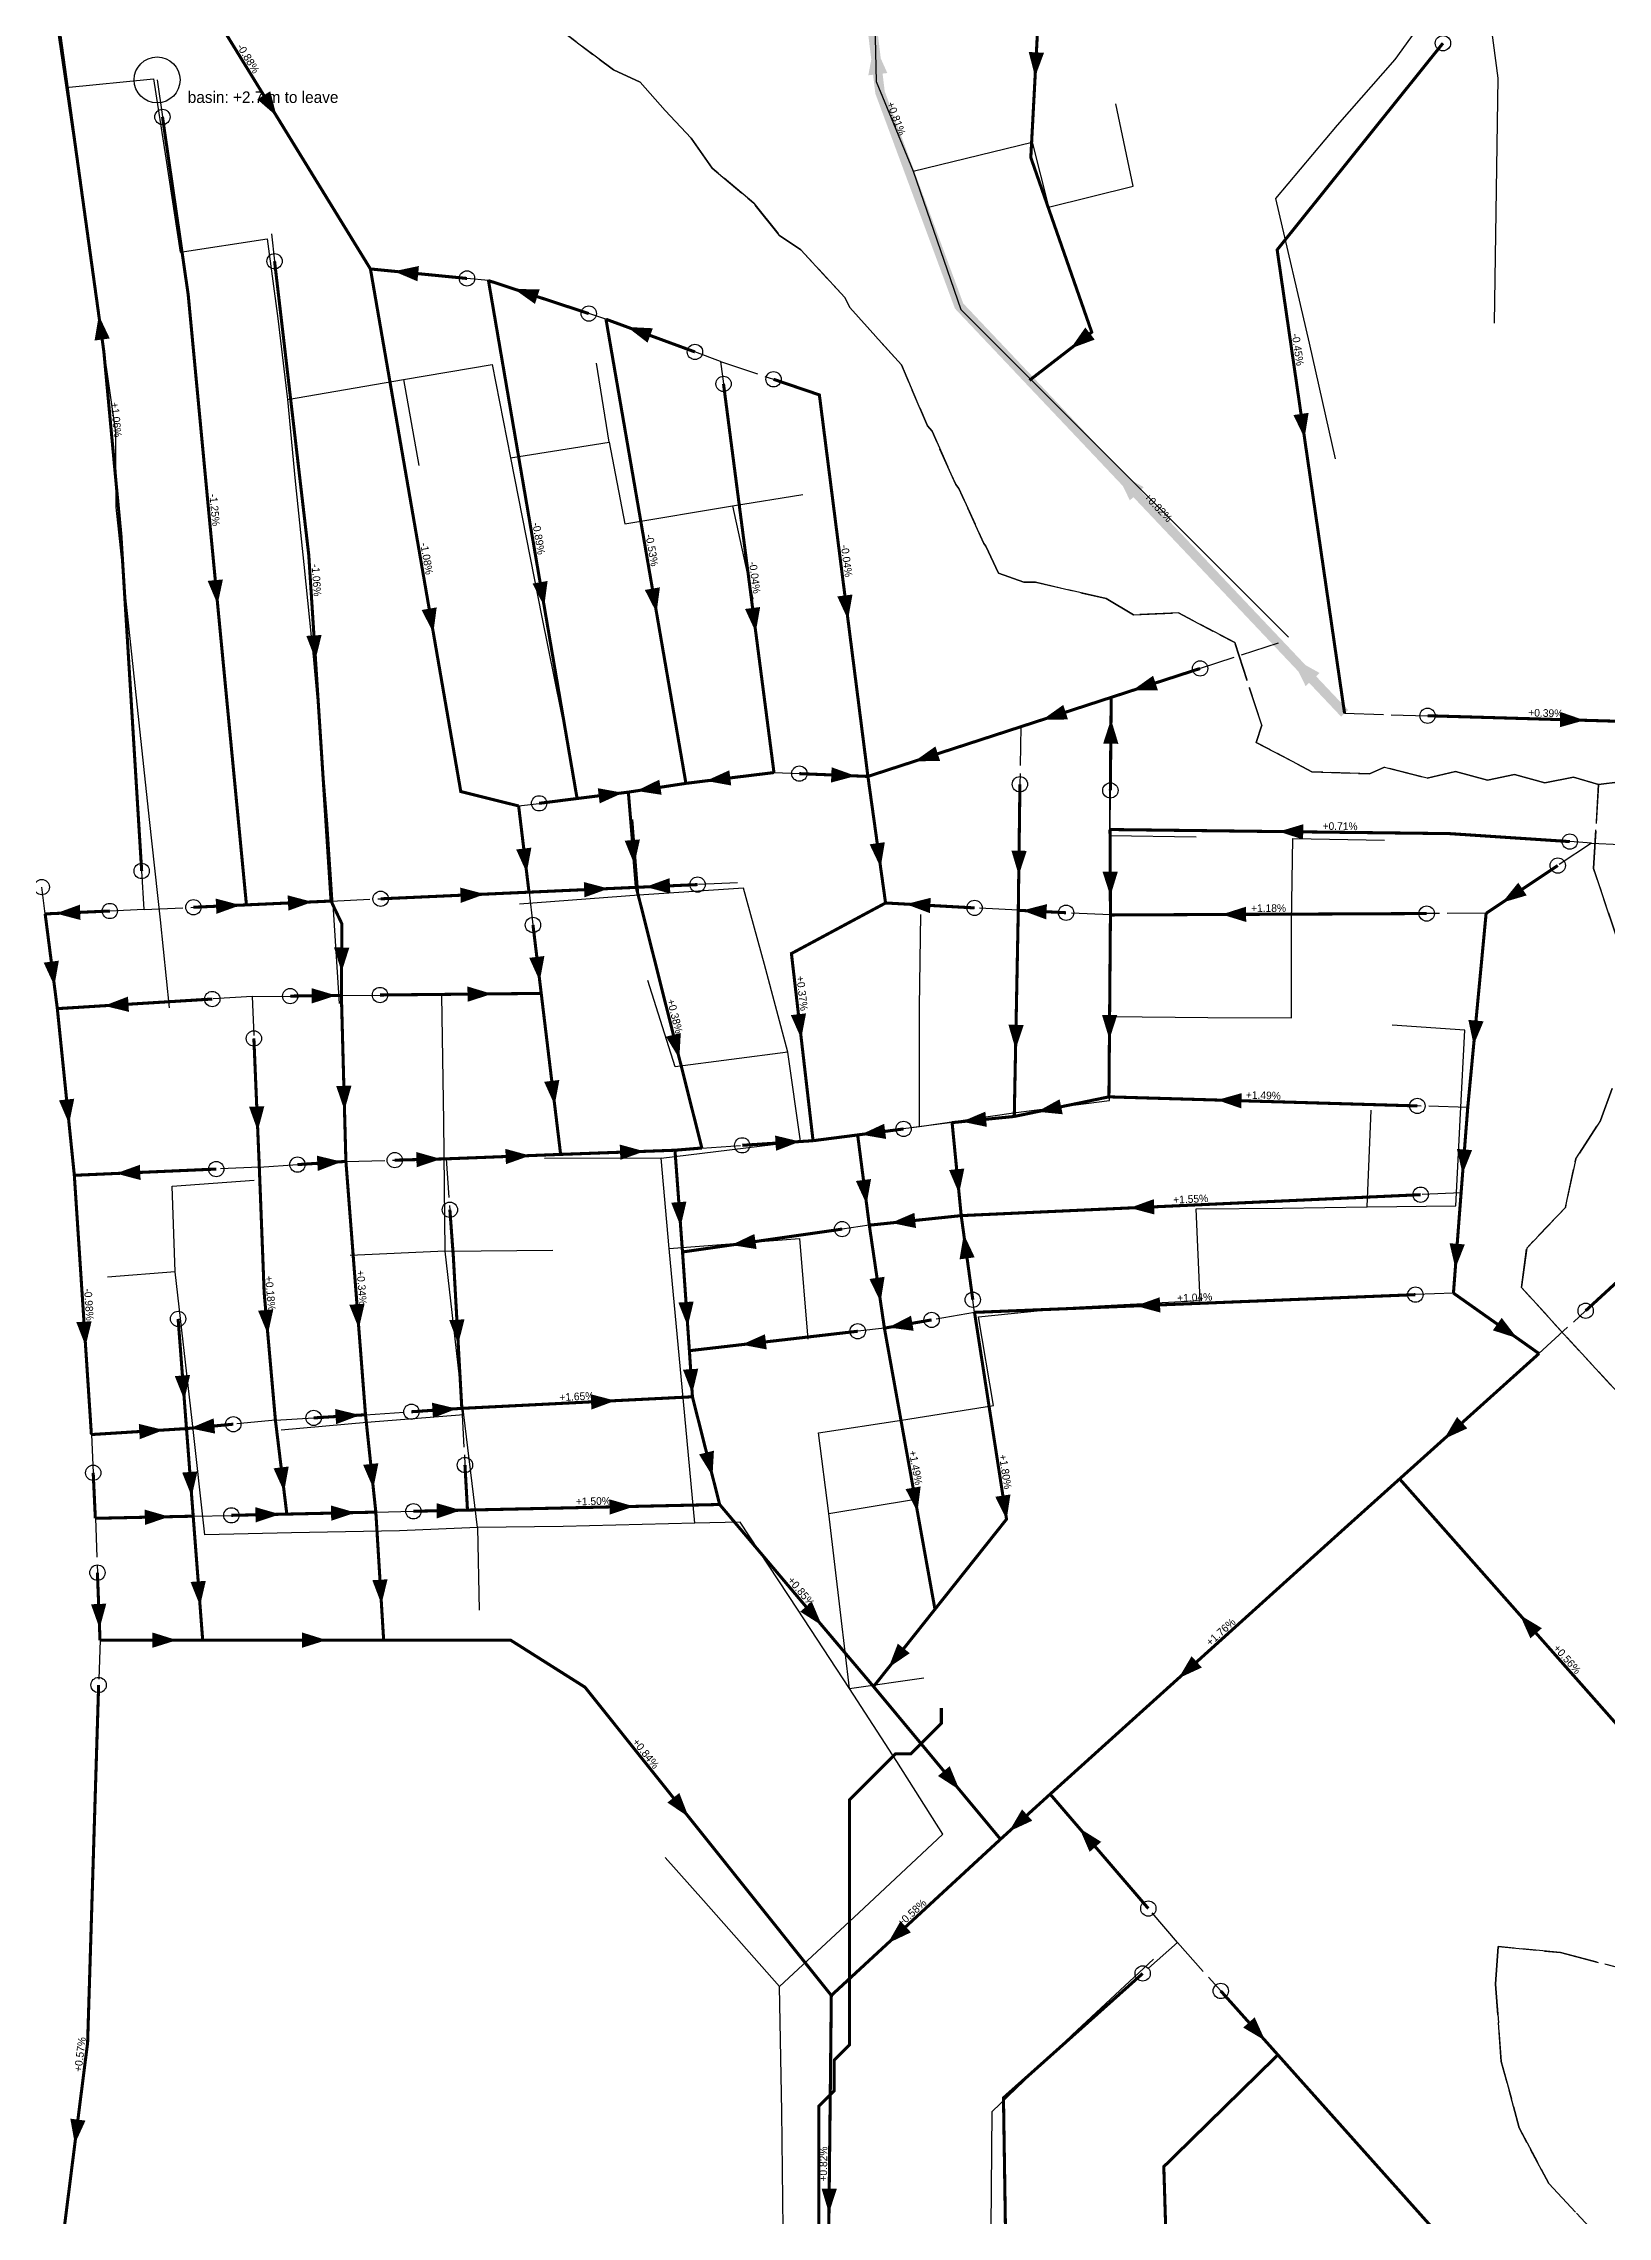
# Model space of a CAD drawing. Header units: metres. Extents: x 442821 to 452274, y 2561971 to 2571293.
# Drawn here: x 450337 to 450746, y 2569304 to 2569872 of the extents above; entities that cross this region are included whole.
import ezdxf
from ezdxf.enums import TextEntityAlignment as Align

# ---------------------------------------------------------------- set-up
doc = ezdxf.new("R2010")
doc.units = ezdxf.units.M
doc.header["$LTSCALE"] = 8
doc.linetypes.add('DASHDOT', pattern=[3.556, 2.54, -0.508, 0, -0.508])
doc.linetypes.add('DASHED', pattern=[1.524, 1.27, -0.254])
for name, color, linetype in [('A_ARROWS', 7, 'Continuous'), ('A_BASINS', 1, 'Continuous'), ('A_BUILT_2006', 252, 'Continuous'), ('A_CATCHMENTS', 7, 'Continuous'), ('A_GRADIENT', 8, 'Continuous'), ('A_HEAD_GAP', 8, 'Continuous'), ('A_HEADS', 8, 'Continuous'), ('A_STREAMS', 5, 'Continuous')]:
    doc.layers.add(name, color=color, linetype=linetype)

msp = doc.modelspace()

# ---------------------------------------------------------------- linework, layer by layer
at = {"layer": 'A_ARROWS', "color": 3}
for points in [[(450554.43, 2569871.8), (450557.86, 2569864.15), (450552.9, 2569863.56)], [(450596.46, 2569863.15), (450594.8, 2569869.65), (450598.79, 2569869.44)], [(450605.74, 2569792.2), (450609.58, 2569797.69), (450612.03, 2569794.53)], [(450666.85, 2569768.77), (450663.95, 2569774.82), (450667.91, 2569775.4)], [(450617.54, 2569760.07), (450624.85, 2569755.98), (450621.22, 2569752.54)], [(450663.45, 2569711.55), (450670.77, 2569707.46), (450667.13, 2569704.02)], [(450739.99, 2569695.1), (450733.53, 2569693.29), (450733.65, 2569697.29)]]:
    msp.add_solid(points, dxfattribs=at)
at = {"layer": 'A_ARROWS', "color": 1}
for points in [[(450398.32, 2569852.89), (450393.27, 2569857.29), (450396.67, 2569859.39)], [(450428.95, 2569812.38), (450435.51, 2569813.75), (450435.12, 2569809.76)], [(450460.35, 2569807.75), (450467.06, 2569807.65), (450465.81, 2569803.85)], [(450351.88, 2569800.89), (450354.74, 2569794.83), (450350.78, 2569794.28)], [(450489.91, 2569797.82), (450496.61, 2569797.49), (450495.23, 2569793.73)], [(450382.92, 2569725.33), (450380.32, 2569731.51), (450384.3, 2569731.89)], [(450468.23, 2569724.84), (450465.18, 2569730.81), (450469.12, 2569731.49)], [(450497.58, 2569723.18), (450494.52, 2569729.15), (450498.46, 2569729.83)], [(450547.59, 2569721.35), (450544.79, 2569727.45), (450548.76, 2569727.95)], [(450439.27, 2569717.94), (450436.21, 2569723.91), (450440.15, 2569724.59)], [(450523.49, 2569718.09), (450520.69, 2569724.18), (450524.65, 2569724.69)], [(450408.49, 2569710.88), (450406.09, 2569717.14), (450410.08, 2569717.39)], [(450621.82, 2569702.87), (450627.29, 2569706.75), (450628.53, 2569702.95)], [(450598.35, 2569695.24), (450603.82, 2569699.12), (450605.06, 2569695.32)], [(450616.29, 2569695.36), (450618.23, 2569688.95), (450614.23, 2569688.98)], [(450564.95, 2569684.39), (450570.42, 2569688.27), (450571.66, 2569684.47)], [(450510.48, 2569679.27), (450516.59, 2569682.04), (450517.08, 2569678.07)], [(450549.63, 2569680.57), (450543.15, 2569678.83), (450543.31, 2569682.83)], [(450488.82, 2569676.17), (450482.72, 2569673.39), (450482.22, 2569677.36)], [(450492.27, 2569676.66), (450498.3, 2569679.6), (450498.9, 2569675.64)], [(450491.78, 2569657.43), (450489.26, 2569663.65), (450493.24, 2569663.98)], [(450660.1, 2569666.04), (450666.52, 2569667.96), (450666.47, 2569663.96)], [(450463.66, 2569655.25), (450460.91, 2569661.36), (450464.88, 2569661.84)], [(450556.11, 2569656.65), (450553.24, 2569662.71), (450557.21, 2569663.26)], [(450592.19, 2569654.63), (450590.28, 2569661.06), (450594.27, 2569661)], [(450485.07, 2569651.15), (450478.76, 2569648.86), (450478.58, 2569652.86)], [(450494.68, 2569651.58), (450500.99, 2569653.87), (450501.17, 2569649.87)], [(450616.12, 2569649.18), (450614.08, 2569655.57), (450618.08, 2569655.59)], [(450718.44, 2569647.47), (450722.66, 2569652.68), (450724.87, 2569649.36)], [(450340.63, 2569644.65), (450346.93, 2569646.94), (450347.11, 2569642.94)], [(450388.91, 2569646.82), (450382.6, 2569644.54), (450382.42, 2569648.54)], [(450407.7, 2569647.67), (450401.4, 2569645.38), (450401.22, 2569649.38)], [(450452.75, 2569649.7), (450446.45, 2569647.41), (450446.27, 2569651.41)], [(450562.7, 2569647.09), (450569.21, 2569648.74), (450568.98, 2569644.74)], [(450593.07, 2569645.42), (450599.56, 2569647.09), (450599.36, 2569643.1)], [(450645.19, 2569644.39), (450651.58, 2569646.42), (450651.6, 2569642.42)], [(450415.3, 2569629.36), (450413.34, 2569635.77), (450417.34, 2569635.75)], [(450340.28, 2569625.72), (450337.49, 2569631.81), (450341.45, 2569632.32)], [(450467.07, 2569626.95), (450464.32, 2569633.06), (450468.29, 2569633.54)], [(450413.9, 2569623.23), (450407.53, 2569621.14), (450407.48, 2569625.14)], [(450454.6, 2569623.64), (450448.22, 2569621.58), (450448.18, 2569625.58)], [(450353.25, 2569620.54), (450359.51, 2569622.93), (450359.76, 2569618.94)], [(450535.37, 2569611.97), (450532.65, 2569618.1), (450536.63, 2569618.56)], [(450503.53, 2569606.75), (450500.03, 2569612.47), (450503.91, 2569613.44)], [(450591.37, 2569609.16), (450589.49, 2569615.6), (450593.49, 2569615.52)], [(450615.87, 2569611.75), (450613.93, 2569618.17), (450617.93, 2569618.13)], [(450711.02, 2569610.29), (450709.64, 2569616.85), (450713.62, 2569616.48)], [(450344.12, 2569589.69), (450341.48, 2569595.85), (450345.46, 2569596.26)], [(450416.06, 2569593.23), (450413.89, 2569599.58), (450417.89, 2569599.69)], [(450470.97, 2569594.57), (450468.22, 2569600.68), (450472.19, 2569601.16)], [(450597, 2569592.87), (450602.86, 2569596.12), (450603.67, 2569592.2)], [(450643.98, 2569595.92), (450650.44, 2569597.73), (450650.32, 2569593.73)], [(450393.41, 2569587.84), (450391.14, 2569594.15), (450395.13, 2569594.32)], [(450577.3, 2569590.27), (450583.47, 2569592.89), (450583.86, 2569588.91)], [(450494.44, 2569582.52), (450488.12, 2569580.29), (450487.97, 2569584.29)], [(450535.05, 2569585.08), (450528.79, 2569582.66), (450528.53, 2569586.65)], [(450550.95, 2569586.9), (450557.03, 2569589.72), (450557.55, 2569585.75)], [(450356.32, 2569576.74), (450362.63, 2569579.01), (450362.8, 2569575.02)], [(450415.36, 2569579.82), (450409.1, 2569577.4), (450408.84, 2569581.39)], [(450441.25, 2569580.52), (450434.9, 2569578.36), (450434.8, 2569582.36)], [(450464.55, 2569581.41), (450458.23, 2569579.16), (450458.08, 2569583.16)], [(450708.13, 2569576.62), (450706.63, 2569583.15), (450710.62, 2569582.84)], [(450552.44, 2569568.69), (450549.64, 2569574.78), (450553.61, 2569575.29)], [(450576.6, 2569571.47), (450573.99, 2569577.64), (450577.97, 2569578.03)], [(450503.87, 2569562.87), (450501.4, 2569569.11), (450505.39, 2569569.4)], [(450621.17, 2569567.74), (450627.47, 2569570.03), (450627.65, 2569566.03)], [(450558.78, 2569563.82), (450564.93, 2569566.47), (450565.35, 2569562.49)], [(450517.08, 2569558.06), (450523.13, 2569560.94), (450523.7, 2569556.99)], [(450577.83, 2569560.91), (450580.68, 2569554.84), (450576.72, 2569554.3)], [(450706.24, 2569551.98), (450704.73, 2569558.52), (450708.72, 2569558.21)], [(450556.1, 2569543.14), (450553.19, 2569549.18), (450557.15, 2569549.76)], [(450396.04, 2569534.7), (450393.49, 2569540.9), (450397.47, 2569541.26)], [(450419.81, 2569536.2), (450417.32, 2569542.43), (450421.31, 2569542.73)], [(450505.72, 2569536.78), (450503.28, 2569543.02), (450507.27, 2569543.3)], [(450558.09, 2569536.51), (450564.05, 2569539.59), (450564.74, 2569535.65)], [(450622.71, 2569542.16), (450629.02, 2569544.41), (450629.18, 2569540.41)], [(450722.41, 2569533.71), (450716.03, 2569535.77), (450718.34, 2569539.03)], [(450348.43, 2569531.64), (450346.01, 2569537.9), (450350.01, 2569538.16)], [(450445.77, 2569532.15), (450443.42, 2569538.43), (450447.41, 2569538.65)], [(450519.77, 2569532.03), (450525.9, 2569534.75), (450526.36, 2569530.78)], [(450374.22, 2569517.58), (450371.74, 2569523.81), (450375.73, 2569524.12)], [(450506.9, 2569519.23), (450504.48, 2569525.49), (450508.47, 2569525.75)], [(450445.43, 2569515.3), (450439.18, 2569512.88), (450438.91, 2569516.87)], [(450486.85, 2569517.4), (450480.56, 2569515.08), (450480.36, 2569519.08)], [(450368.85, 2569509.74), (450362.59, 2569507.34), (450362.33, 2569511.33)], [(450375.7, 2569510.19), (450381.88, 2569512.78), (450382.26, 2569508.8)], [(450420.12, 2569513.63), (450413.86, 2569511.25), (450413.62, 2569515.24)], [(450703.27, 2569507.38), (450706.69, 2569513.14), (450709.36, 2569510.17)], [(450400.29, 2569493.61), (450397.53, 2569499.72), (450401.5, 2569500.21)], [(450423.59, 2569494.48), (450420.93, 2569500.64), (450424.91, 2569501.06)], [(450512.19, 2569497.65), (450508.69, 2569503.37), (450512.57, 2569504.34)], [(450376.15, 2569492.39), (450373.66, 2569498.62), (450377.65, 2569498.93)], [(450565.73, 2569488.35), (450562.63, 2569494.3), (450566.57, 2569495)], [(450370.31, 2569487.09), (450363.96, 2569484.95), (450363.87, 2569488.95)], [(450399.21, 2569487.73), (450392.85, 2569485.59), (450392.76, 2569489.59)], [(450418.95, 2569488.17), (450412.6, 2569486.03), (450412.51, 2569490.03)], [(450446.54, 2569488.78), (450440.18, 2569486.64), (450440.1, 2569490.64)], [(450491.71, 2569489.78), (450485.35, 2569487.64), (450485.26, 2569491.64)], [(450589.02, 2569486.28), (450586.07, 2569492.3), (450590.02, 2569492.91)], [(450425.72, 2569464.24), (450423.33, 2569470.51), (450427.32, 2569470.75)], [(450378.33, 2569463.82), (450375.85, 2569470.05), (450379.84, 2569470.35)], [(450352.09, 2569457.9), (450349.84, 2569464.22), (450353.84, 2569464.38)], [(450540.76, 2569458.7), (450535.1, 2569462.29), (450538.15, 2569464.87)], [(450723.1, 2569461.44), (450728.84, 2569457.97), (450725.84, 2569455.32)], [(450372.29, 2569454.85), (450365.89, 2569452.85), (450365.89, 2569456.85)], [(450411.38, 2569454.86), (450404.98, 2569452.86), (450404.98, 2569456.86)], [(450558.19, 2569447.68), (450560.6, 2569453.93), (450563.73, 2569451.44)], [(450633.93, 2569444.89), (450637.34, 2569450.66), (450640.02, 2569447.7)], [(450576.72, 2569415.73), (450571.09, 2569419.38), (450574.16, 2569421.93)], [(450505.96, 2569408.68), (450500.41, 2569412.43), (450503.53, 2569414.93)], [(450589.65, 2569404.88), (450593.05, 2569410.66), (450595.73, 2569407.7)], [(450608.05, 2569405.72), (450613.73, 2569402.17), (450610.7, 2569399.56)], [(450557.97, 2569375.66), (450561.31, 2569381.47), (450564.03, 2569378.53)], [(450656.58, 2569350.23), (450650.83, 2569353.67), (450653.81, 2569356.34)], [(450345.62, 2569323.27), (450344.44, 2569329.87), (450348.41, 2569329.37)], [(450542.61, 2569305.21), (450540.68, 2569311.63), (450544.68, 2569311.58)]]:
    msp.add_solid(points, dxfattribs=at)
at = {"layer": 'A_BASINS', "color": 1}
msp.add_circle((450367.12, 2569862.35), 6, dxfattribs=at)
at = {"layer": 'A_BUILT_2006', "color": 252}
for points in [[(450553.92, 2569907.62), (450554.98, 2569861.94)], [(450712.63, 2569898.49), (450690.43, 2569867.72)], [(450712.63, 2569898.49), (450717.37, 2569862.77)], [(450339.94, 2569882.91), (450343.28, 2569860.39)], [(450343.28, 2569860.39), (450366.21, 2569862.63)], [(450366.21, 2569862.63), (450369.38, 2569841.91)], [(450690.43, 2569867.72), (450675.37, 2569850.53)], [(450717.37, 2569862.77), (450716.83, 2569827.78)], [(450343.28, 2569860.39), (450347.79, 2569829.25)], [(450554.98, 2569861.94), (450564.59, 2569838.56)], [(450622.09, 2569834.58), (450617.57, 2569856.08)], [(450564.59, 2569838.56), (450595.69, 2569846.09)], [(450595.69, 2569846.09), (450599.92, 2569829.22), (450599.94, 2569829.13)], [(450675.37, 2569850.53), (450659.29, 2569831.42)], [(450369.38, 2569841.91), (450373.15, 2569817.34)], [(450564.59, 2569838.56), (450577.1, 2569802.35)], [(450599.94, 2569829.13), (450622.09, 2569834.58)], [(450347.79, 2569829.25), (450352.94, 2569793.33)], [(450659.29, 2569831.42), (450668.02, 2569793.58)], [(450716.83, 2569827.78), (450716.39, 2569798.79)], [(450373.15, 2569817.34), (450395.85, 2569820.87)], [(450395.85, 2569820.87), (450398.69, 2569800.05)], [(450398.69, 2569800.05), (450401.21, 2569778.86)], [(450577.1, 2569802.35), (450598.31, 2569781.15)], [(450352.94, 2569793.33), (450356.26, 2569770.33)], [(450668.02, 2569793.58), (450674.88, 2569763.39)], [(450401.21, 2569778.86), (450431.48, 2569784.07)], [(450431.48, 2569784.07), (450454.61, 2569788.03), (450454.64, 2569788.04)], [(450431.48, 2569784.07), (450435.49, 2569761.64)], [(450454.64, 2569788.04), (450459.46, 2569763.68)], [(450485.21, 2569767.7), (450481.85, 2569788.41)], [(450401.21, 2569778.86), (450403.22, 2569757.53)], [(450598.31, 2569781.15), (450619.53, 2569759.94)], [(450356.26, 2569770.33), (450356.36, 2569750.77)], [(450459.46, 2569763.68), (450485.21, 2569767.7)], [(450485.21, 2569767.7), (450489.25, 2569746.44)], [(450459.46, 2569763.68), (450467.63, 2569722.03)], [(450403.22, 2569757.53), (450405.46, 2569735.81)], [(450619.53, 2569759.94), (450640.75, 2569738.73)], [(450356.36, 2569750.77), (450360.86, 2569708.32)], [(450489.25, 2569746.44), (450517.4, 2569751.14)], [(450517.4, 2569751.14), (450535.78, 2569754.05)], [(450517.4, 2569751.14), (450517.4, 2569751.14), (450522.69, 2569726.71)], [(450640.75, 2569738.73), (450662.67, 2569716.81)], [(450405.46, 2569735.81), (450407.92, 2569711.83)], [(450467.63, 2569722.03), (450475.76, 2569681.57)], [(450407.92, 2569711.83), (450410.05, 2569687.58)], [(450360.86, 2569708.32), (450365.02, 2569669.22)], [(450410.05, 2569687.58), (450411.59, 2569667.98)], [(450615.98, 2569665.04), (450616, 2569687.11)], [(450365.02, 2569669.22), (450367.91, 2569643.02)], [(450411.59, 2569667.98), (450413.22, 2569644.27)], [(450492.99, 2569649.41), (450491.37, 2569669.2)], [(450615.94, 2569643.46), (450615.98, 2569665.04)], [(450615.98, 2569665.04), (450638.52, 2569664.69)], [(450663.46, 2569642.24), (450663.75, 2569664.21)], [(450663.75, 2569664.21), (450687.77, 2569663.75)], [(450492.99, 2569649.41), (450461.79, 2569647.04)], [(450520.3, 2569651.23), (450492.99, 2569649.41)], [(450525.81, 2569631.31), (450520.3, 2569651.23)], [(450367.91, 2569643.02), (450370.22, 2569620.03)], [(450413.22, 2569644.27), (450414.67, 2569621.15)], [(450566.23, 2569620.26), (450566.57, 2569644.38)], [(450615.93, 2569617.7), (450615.94, 2569643.46)], [(450663.44, 2569617.35), (450663.46, 2569642.24)], [(450531.83, 2569608.4), (450525.81, 2569631.31)], [(450502.41, 2569604.57), (450495.33, 2569627.14)], [(450442, 2569590.34), (450441.45, 2569623.21)], [(450566.25, 2569589.04), (450566.23, 2569620.26)], [(450615.91, 2569595.8), (450615.93, 2569617.7)], [(450615.93, 2569617.7), (450641.59, 2569617.46)], [(450641.59, 2569617.46), (450663.44, 2569617.35)], [(450708.7, 2569614.2), (450689.76, 2569615.48)], [(450707.6, 2569592.39), (450708.7, 2569614.2)], [(450531.83, 2569608.4), (450502.41, 2569604.57)], [(450535.15, 2569585.22), (450531.83, 2569608.4)], [(450590.8, 2569592.55), (450615.91, 2569595.8)], [(450442.36, 2569556.47), (450442, 2569590.34)], [(450566.25, 2569589.04), (450590.8, 2569592.55)], [(450683.18, 2569568.01), (450684.28, 2569593.29)], [(450706.4, 2569568.32), (450707.6, 2569592.39)], [(450498.78, 2569580.73), (450535.15, 2569585.22)], [(450535.15, 2569585.22), (450566.25, 2569589.04)], [(450498.78, 2569580.73), (450468.29, 2569580.64)], [(450500.91, 2569557.18), (450498.78, 2569580.73)], [(450371.05, 2569573.45), (450392.49, 2569575.02)], [(450371.85, 2569551.06), (450371.05, 2569573.45)], [(450638.51, 2569567.5), (450661.1, 2569567.65)], [(450639.61, 2569543.52), (450638.51, 2569567.5)], [(450661.1, 2569567.65), (450683.18, 2569568.01)], [(450683.18, 2569568.01), (450706.4, 2569568.32)], [(450442.36, 2569556.47), (450417.57, 2569555.28)], [(450442.36, 2569556.47), (450470.46, 2569556.72)], [(450447.2, 2569513.71), (450442.36, 2569556.47)], [(450500.91, 2569557.18), (450534.96, 2569559.78)], [(450504.66, 2569517.21), (450500.91, 2569557.18)], [(450534.96, 2569559.78), (450537.06, 2569533.47)], [(450371.85, 2569551.06), (450354.19, 2569549.68)], [(450376.31, 2569512.2), (450371.86, 2569551.06), (450371.85, 2569551.06)], [(450581.64, 2569539.3), (450606.41, 2569541.78)], [(450585.6, 2569516.12), (450581.64, 2569539.3)], [(450606.41, 2569541.78), (450639.61, 2569543.52)], [(450507.54, 2569485.44), (450504.66, 2569517.21)], [(450561.58, 2569512.35), (450585.6, 2569516.12)], [(450379.57, 2569482.38), (450376.31, 2569512.2)], [(450421.92, 2569511.69), (450399.51, 2569509.67)], [(450447.2, 2569513.71), (450421.92, 2569511.69)], [(450450.8, 2569484.24), (450447.2, 2569513.71)], [(450539.84, 2569508.96), (450561.58, 2569512.35)], [(450542.6, 2569487.89), (450539.84, 2569508.96)], [(450542.6, 2569487.89), (450564.71, 2569491.55)], [(450545.72, 2569461.42), (450542.6, 2569487.89)], [(450402.22, 2569482.9), (450379.57, 2569482.38)], [(450430.44, 2569483.38), (450402.22, 2569482.9)], [(450450.8, 2569484.24), (450430.44, 2569483.38)], [(450473.18, 2569484.57), (450450.8, 2569484.24)], [(450450.8, 2569484.24), (450451.2, 2569462.69)], [(450507.54, 2569485.44), (450473.18, 2569484.57)], [(450519.39, 2569485.66), (450507.54, 2569485.44)], [(450534.39, 2569462.96), (450519.39, 2569485.66)], [(450547.95, 2569442.21), (450534.39, 2569462.96)], [(450547.95, 2569442.21), (450545.72, 2569461.42)], [(450547.95, 2569442.21), (450567.4, 2569444.99)], [(450560.38, 2569423.14), (450547.95, 2569442.21)], [(450572.34, 2569404.17), (450560.38, 2569423.14)], [(450550.4, 2569383.59), (450572.34, 2569404.17)], [(450509.8, 2569386.89), (450499.86, 2569398.12)], [(450529.69, 2569364.43), (450509.8, 2569386.89)], [(450529.69, 2569364.43), (450550.4, 2569383.59)], [(450606.15, 2569351.75), (450627.39, 2569371.51)], [(450530.31, 2569331.72), (450529.69, 2569364.43)], [(450585.28, 2569331.73), (450606.15, 2569351.75)], [(450530.66, 2569301.06), (450530.31, 2569331.72)], [(450584.98, 2569301.37), (450585.28, 2569331.73)]]:
    msp.add_lwpolyline(points, dxfattribs=at)
at = {"layer": 'A_CATCHMENTS', "color": 3, "linetype": 'DASHED'}
msp.add_lwpolyline([(450749.29, 2569679.05), (450743.66, 2569678.32), (450737.1, 2569680.22), (450729.63, 2569678.74), (450721.69, 2569680.97), (450714.62, 2569679.45), (450706.28, 2569681.71), (450698.89, 2569680), (450687.75, 2569682.85), (450683.81, 2569681.11), (450668.79, 2569681.68), (450654.25, 2569689.31), (450655.65, 2569693.8), (450648.63, 2569715.39), (450633.94, 2569723.17), (450622.16, 2569722.66), (450614.99, 2569726.92), (450596.54, 2569731.15), (450593.5, 2569731.17), (450586.88, 2569733.51), (450583.6, 2569740.58), (450583.07, 2569741.3), (450576.55, 2569755.6), (450575.72, 2569756.65), (450569.53, 2569770.58), (450568.34, 2569772), (450561.52, 2569787.96), (450548.04, 2569802.93), (450546.75, 2569805.52), (450535.27, 2569817.98), (450529.73, 2569821.75), (450522.96, 2569830.13), (450512.07, 2569839.34), (450506.65, 2569847.11), (450499.8, 2569854.33), (450493.29, 2569861.8), (450486.3, 2569865), (450472.84, 2569875.14)], dxfattribs=at)
at = {"layer": 'A_CATCHMENTS', "color": 1, "linetype": 'DASHED'}
for points in [[(450472.84, 2569875.14), (450486.3, 2569865), (450493.29, 2569861.8), (450499.8, 2569854.33), (450506.65, 2569847.11), (450512.07, 2569839.34), (450522.96, 2569830.13), (450529.73, 2569821.75), (450535.27, 2569817.98), (450546.75, 2569805.52), (450548.04, 2569802.93), (450561.52, 2569787.96), (450568.34, 2569772), (450569.53, 2569770.58), (450575.72, 2569756.65), (450576.55, 2569755.6), (450583.07, 2569741.3), (450583.6, 2569740.58), (450586.88, 2569733.51), (450593.5, 2569731.17), (450596.54, 2569731.15), (450614.99, 2569726.92), (450622.16, 2569722.66), (450633.94, 2569723.17), (450648.63, 2569715.39), (450655.65, 2569693.8), (450654.25, 2569689.31), (450668.79, 2569681.68), (450683.81, 2569681.11), (450687.75, 2569682.85), (450698.89, 2569680), (450706.28, 2569681.71), (450714.62, 2569679.45), (450721.69, 2569680.97), (450729.63, 2569678.74), (450737.1, 2569680.22), (450743.66, 2569678.32), (450742.37, 2569656.38), (450752.09, 2569627.21)], [(450747.22, 2569598.95), (450744.17, 2569590.6), (450737.67, 2569580.57), (450734.98, 2569567.88), (450724.87, 2569557.2), (450723.5, 2569546.92), (450758.75, 2569508.54)], [(450755.09, 2569367.71), (450733.74, 2569373.25), (450717.43, 2569374.82), (450716.73, 2569365.02), (450718.24, 2569344.84), (450722.9, 2569327.46), (450730.7, 2569312.9), (450753.11, 2569288.85)]]:
    msp.add_lwpolyline(points, dxfattribs=at)
at = {"layer": 'A_CATCHMENTS', "color": 2, "linetype": 'DASHED'}
for points in [[(450752.09, 2569627.21), (450742.37, 2569656.38), (450743.66, 2569678.32), (450749.29, 2569679.05)], [(450758.75, 2569508.54), (450723.5, 2569546.92), (450724.87, 2569557.2), (450734.98, 2569567.88), (450737.67, 2569580.57), (450744.17, 2569590.6), (450747.22, 2569598.95)], [(450753.11, 2569288.85), (450730.7, 2569312.9), (450722.9, 2569327.46), (450718.24, 2569344.84), (450716.73, 2569365.02), (450717.43, 2569374.82), (450733.74, 2569373.25), (450755.09, 2569367.71)]]:
    msp.add_lwpolyline(points, dxfattribs=at)
at = {"layer": 'A_HEAD_GAP', "color": 8, "linetype": 'DASHED'}
for points in [[(450367.12, 2569862.35), (450368.52, 2569852.68)], [(450396.96, 2569822.17), (450397.8, 2569814.98)], [(450453.67, 2569809.95), (450448.06, 2569810.5)], [(450484.37, 2569799.85), (450479.88, 2569801.33)], [(450514.31, 2569788.85), (450507.61, 2569791.31)], [(450514.31, 2569788.85), (450528.13, 2569784.16)], [(450514.31, 2569788.85), (450515.07, 2569782.97)], [(450659.94, 2569715.26), (450639.56, 2569708.63)], [(450592.7, 2569693.41), (450592.5, 2569678.38)], [(450677.3, 2569696.92), (450698.98, 2569696.29)], [(450528.25, 2569681.45), (450534.88, 2569681.17)], [(450616.03, 2569666.57), (450616.12, 2569676.78)], [(450461.55, 2569672.73), (450466.9, 2569673.41)], [(450741.81, 2569663.04), (450733, 2569657.17)], [(450741.81, 2569663.04), (450736.13, 2569663.42)], [(450741.81, 2569663.04), (450749.39, 2569662.64)], [(450363.7, 2569645.69), (450363.08, 2569655.74)], [(450518.7, 2569652.66), (450508.29, 2569652.19)], [(450337.87, 2569644.53), (450336.98, 2569651.52)], [(450412.55, 2569647.89), (450425.5, 2569648.47)], [(450464.26, 2569650.21), (450465.3, 2569641.64)], [(450363.7, 2569645.69), (450354.76, 2569645.29)], [(450363.7, 2569645.69), (450376.6, 2569646.27)], [(450592.07, 2569645.47), (450580.65, 2569646.1)], [(450616.14, 2569644.25), (450604.55, 2569644.84)], [(450714.28, 2569644.7), (450698.76, 2569644.63)], [(450391.92, 2569622.94), (450381.53, 2569622.3)], [(450391.92, 2569622.94), (450401.88, 2569623.07)], [(450391.92, 2569622.94), (450392.39, 2569612)], [(450415.25, 2569623.25), (450425.34, 2569623.35)], [(450574.78, 2569590.02), (450562.11, 2569588.37)], [(450709.48, 2569593.99), (450696.32, 2569594.38)], [(450393.81, 2569578.39), (450403.78, 2569579.05)], [(450416.43, 2569579.89), (450429.2, 2569580.22)], [(450442.61, 2569580.56), (450443.59, 2569567.27)], [(450509.41, 2569583.39), (450519.96, 2569584.09)], [(450393.81, 2569578.39), (450382.56, 2569577.89)], [(450707.74, 2569571.68), (450697.17, 2569571.2)], [(450553.15, 2569563.23), (450546.05, 2569562.21)], [(450705.74, 2569545.49), (450695.8, 2569545.09)], [(450580.64, 2569540.46), (450569.43, 2569538.5)], [(450580.64, 2569540.46), (450580.19, 2569543.76)], [(450728.09, 2569529.7), (450740.28, 2569540.89)], [(450557.1, 2569536.34), (450550.12, 2569535.53)], [(450398.02, 2569512.29), (450387.02, 2569511.26)], [(450398.02, 2569512.29), (450408, 2569512.9)], [(450421.55, 2569513.72), (450433.54, 2569514.51)], [(450446.71, 2569515.39), (450447.53, 2569500.59)], [(450349.95, 2569508.55), (450350.42, 2569498.56)], [(450424.25, 2569488.29), (450434.06, 2569488.51)], [(450350.98, 2569486.67), (450351.52, 2569472.48)], [(450376.54, 2569487.23), (450386.51, 2569487.45)], [(450352.2, 2569454.85), (450351.84, 2569443.13)], [(450633.64, 2569375.91), (450626.04, 2569384.76)], [(450633.64, 2569375.91), (450624.56, 2569367.79)], [(450633.64, 2569375.91), (450644.96, 2569363.23)]]:
    msp.add_lwpolyline(points, dxfattribs=at)
at = {"layer": 'A_HEADS', "color": 3}
for centre in [(450703, 2569871.95), (450698.98, 2569696.29)]:
    msp.add_circle(centre, 2, dxfattribs=at)
at = {"layer": 'A_HEADS', "color": 1}
for centre in [(450368.52, 2569852.68), (450397.8, 2569814.98), (450448.06, 2569810.5), (450479.88, 2569801.33), (450507.61, 2569791.31), (450515.07, 2569782.97), (450528.13, 2569784.16), (450639.56, 2569708.63), (450534.88, 2569681.17), (450466.9, 2569673.41), (450592.5, 2569678.38), (450616.12, 2569676.78), (450736.13, 2569663.42), (450733, 2569657.17), (450336.98, 2569651.52), (450363.08, 2569655.74), (450508.29, 2569652.19), (450354.76, 2569645.29), (450376.6, 2569646.27), (450425.5, 2569648.47), (450580.65, 2569646.1), (450604.55, 2569644.84), (450698.76, 2569644.63), (450465.3, 2569641.64), (450381.53, 2569622.3), (450401.88, 2569623.07), (450425.34, 2569623.35), (450392.39, 2569612), (450696.32, 2569594.38), (450562.11, 2569588.37), (450519.96, 2569584.09), (450382.56, 2569577.89), (450403.78, 2569579.05), (450429.2, 2569580.22), (450697.17, 2569571.2), (450443.59, 2569567.27), (450546.05, 2569562.21), (450580.19, 2569543.76), (450695.8, 2569545.09), (450372.6, 2569538.77), (450569.43, 2569538.5), (450550.12, 2569535.53), (450433.54, 2569514.51), (450387.02, 2569511.26), (450408, 2569512.9), (450350.42, 2569498.56), (450447.53, 2569500.59), (450386.51, 2569487.45), (450434.06, 2569488.51), (450351.52, 2569472.48), (450351.84, 2569443.13), (450626.04, 2569384.76), (450624.56, 2569367.79), (450644.96, 2569363.23)]:
    msp.add_circle(centre, 2, dxfattribs=at)
at = {"layer": 'A_HEADS', "color": 2}
msp.add_circle((450740.28, 2569540.89), 2, dxfattribs=at)
at = {"layer": 'A_SECONDARY_HEADER', "color": 3, "const_width": 2.5}
for points in [[(450594.99, 2569783.89), (450576.6, 2569803.32), (450555.95, 2569859.1), (450549.91, 2569909.43), (450530.25, 2569911.5)], [(450659.94, 2569715.26), (450594.99, 2569783.89)], [(450677.3, 2569696.92), (450659.94, 2569715.26)]]:
    msp.add_lwpolyline(points, dxfattribs=at)
at = {"layer": 'A_SECONDARY_MAIN', "color": 1, "linetype": 'DASHDOT', "const_width": 0.8}
for points in [[(450339.48, 2569890.45), (450374.81, 2569891.16), (450422.84, 2569812.98)], [(450368.52, 2569852.68), (450375.23, 2569806.29), (450380.9, 2569746.44), (450390.45, 2569646.89)], [(450397.8, 2569814.98), (450406.73, 2569738.26), (450412.55, 2569647.89)], [(450422.84, 2569812.98), (450446.44, 2569676.49), (450461.55, 2569672.73)], [(450453.67, 2569809.95), (450476.82, 2569674.67)], [(450484.37, 2569799.85), (450505.25, 2569678.63)], [(450508.29, 2569652.19), (450492.28, 2569651.47)], [(450733, 2569657.17), (450714.28, 2569644.7)], [(450376.6, 2569646.27), (450390.45, 2569646.89)], [(450337.87, 2569644.53), (450341.05, 2569619.79)], [(450341.05, 2569619.79), (450345.49, 2569576.26)], [(450345.49, 2569576.26), (450349.95, 2569508.55)], [(450705.74, 2569545.49), (450728.09, 2569529.7)], [(450372.6, 2569538.77), (450374.79, 2569510.11)]]:
    msp.add_lwpolyline(points, dxfattribs=at)
at = {"layer": 'A_SECONDARY_MAIN', "color": 3, "linetype": 'DASHDOT', "const_width": 0.8}
for points in [[(450703, 2569871.95), (450659.69, 2569817.97), (450677.3, 2569696.92)], [(450603.55, 2569818.55), (450611.26, 2569796.46), (450594.99, 2569783.89)]]:
    msp.add_lwpolyline(points, dxfattribs=at)
at = {"layer": 'A_SECONDARY_MAIN', "color": 1, "linetype": 'DASHED', "const_width": 0.8}
for points in [[(450515.07, 2569782.97), (450528.25, 2569681.45)], [(450528.25, 2569681.45), (450505.25, 2569678.63)], [(450476.82, 2569674.67), (450490.21, 2569676.34)], [(450505.25, 2569678.63), (450490.21, 2569676.34)], [(450616.03, 2569666.57), (450616.14, 2569644.25)], [(450390.45, 2569646.89), (450412.55, 2569647.89)], [(450412.55, 2569647.89), (450415.39, 2569641.93), (450415.25, 2569623.25)], [(450464.26, 2569650.21), (450492.28, 2569651.47)], [(450492.28, 2569651.47), (450509.41, 2569583.39)], [(450557.4, 2569647.39), (450532.81, 2569634.18), (450538.46, 2569585.3)], [(450467.45, 2569623.77), (450472.52, 2569581.72)], [(450415.25, 2569623.25), (450416.43, 2569579.89)], [(450392.39, 2569612), (450393.81, 2569578.39)], [(450591.02, 2569591.63), (450574.78, 2569590.02)], [(450574.78, 2569590.02), (450577.16, 2569565.73)], [(450538.46, 2569585.3), (450550.11, 2569586.8)], [(450550.11, 2569586.8), (450553.15, 2569563.23)], [(450393.81, 2569578.39), (450395.08, 2569545.56), (450398.02, 2569512.29)], [(450416.43, 2569579.89), (450421.55, 2569513.72)], [(450509.41, 2569583.39), (450502.39, 2569582.81)], [(450577.16, 2569565.73), (450553.15, 2569563.23)], [(450506.16, 2569530.45), (450506.95, 2569518.41)], [(450349.95, 2569508.55), (450374.79, 2569510.11)], [(450401, 2569487.77), (450424.25, 2569488.29)], [(450570.3, 2569462.92), (450554.26, 2569442.73)], [(450554.26, 2569442.73), (450587.43, 2569402.86)], [(450659.88, 2569346.54), (450630.08, 2569317.34), (450635.19, 2569151.97)]]:
    msp.add_lwpolyline(points, dxfattribs=at)
at = {"layer": 'A_SECONDARY_MAIN', "color": 1, "const_width": 0.8}
for points in [[(450616.34, 2569701.09), (450592.7, 2569693.41)], [(450592.7, 2569693.41), (450552.79, 2569680.44)], [(450552.79, 2569680.44), (450557.4, 2569647.39)], [(450490.21, 2569676.34), (450492.28, 2569651.47)], [(450461.55, 2569672.73), (450464.26, 2569650.21)], [(450592.07, 2569645.47), (450591.02, 2569591.63)], [(450616.14, 2569644.25), (450615.75, 2569596.75)], [(450714.28, 2569644.7), (450709.48, 2569593.99)], [(450615.75, 2569596.75), (450591.02, 2569591.63)], [(450709.48, 2569593.99), (450707.74, 2569571.68)], [(450442.61, 2569580.56), (450472.52, 2569581.72)], [(450472.52, 2569581.72), (450502.39, 2569582.81)], [(450502.39, 2569582.81), (450504.36, 2569556.23)], [(450707.74, 2569571.68), (450705.74, 2569545.49)], [(450553.15, 2569563.23), (450557.1, 2569536.34)], [(450504.36, 2569556.23), (450506.16, 2569530.45)], [(450580.64, 2569540.46), (450589, 2569486.44), (450570.3, 2569462.92)], [(450557.1, 2569536.34), (450570.3, 2569462.92)], [(450728.09, 2569529.7), (450691.68, 2569496.96)], [(450446.71, 2569515.39), (450506.95, 2569518.41)], [(450506.95, 2569518.41), (450514.06, 2569490.28)], [(450374.79, 2569510.11), (450376.54, 2569487.23)], [(450398.02, 2569512.29), (450401, 2569487.77)], [(450421.55, 2569513.72), (450424.25, 2569488.29)], [(450691.68, 2569496.96), (450676.33, 2569483.16), (450600.39, 2569414.63)], [(450424.25, 2569488.29), (450426.29, 2569454.87)], [(450448.19, 2569488.82), (450514.06, 2569490.28)], [(450514.06, 2569490.28), (450554.26, 2569442.73)], [(450350.98, 2569486.67), (450376.54, 2569487.23)], [(450376.54, 2569487.23), (450379.02, 2569454.86)], [(450352.2, 2569454.85), (450379.02, 2569454.86)], [(450379.02, 2569454.86), (450426.29, 2569454.87)], [(450426.29, 2569454.87), (450459.41, 2569454.88), (450478.89, 2569442.56), (450543.23, 2569362.05)], [(450600.39, 2569414.63), (450587.43, 2569402.86)], [(450587.43, 2569402.86), (450543.23, 2569362.05)], [(450624.56, 2569367.79), (450588.2, 2569335.3), (450591, 2569150.89)], [(450543.23, 2569362.05), (450542.28, 2569273.98)]]:
    msp.add_lwpolyline(points, dxfattribs=at)
at = {"layer": 'A_SECONDARY_MAIN_BRANCH', "color": 3, "const_width": 0.8}
msp.add_lwpolyline([(450600.66, 2569942.07), (450595.34, 2569842.08), (450603.55, 2569818.55)], dxfattribs=at)
at = {"layer": 'A_SECONDARY_MAIN_BRANCH', "color": 1, "const_width": 0.8}
for points in [[(450363.08, 2569655.74), (450357.68, 2569743.34), (450353.2, 2569791.4), (450339.48, 2569890.45)], [(450448.06, 2569810.5), (450422.84, 2569812.98)], [(450479.88, 2569801.33), (450453.67, 2569809.95)], [(450507.61, 2569791.31), (450484.37, 2569799.85)], [(450639.56, 2569708.63), (450616.34, 2569701.09)], [(450736.13, 2569663.42), (450704.76, 2569665.5), (450616.03, 2569666.57)], [(450425.5, 2569648.47), (450464.26, 2569650.21)], [(450580.65, 2569646.1), (450557.4, 2569647.39)], [(450354.76, 2569645.29), (450337.87, 2569644.53)], [(450604.55, 2569644.84), (450592.07, 2569645.47)], [(450698.76, 2569644.63), (450616.14, 2569644.25)], [(450425.34, 2569623.35), (450467.45, 2569623.77)], [(450381.53, 2569622.3), (450341.05, 2569619.79)], [(450696.32, 2569594.38), (450615.75, 2569596.75)], [(450429.2, 2569580.22), (450442.61, 2569580.56)], [(450382.56, 2569577.89), (450345.49, 2569576.26)], [(450697.17, 2569571.2), (450577.16, 2569565.73)], [(450580.19, 2569543.76), (450577.16, 2569565.73)], [(450695.8, 2569545.09), (450580.64, 2569540.46)], [(450569.43, 2569538.5), (450557.1, 2569536.34)], [(450433.54, 2569514.51), (450446.71, 2569515.39)], [(450447.53, 2569500.59), (450448.19, 2569488.82)], [(450776.86, 2569400.68), (450691.68, 2569496.96)], [(450386.51, 2569487.45), (450401, 2569487.77)], [(450434.06, 2569488.51), (450448.19, 2569488.82)], [(450351.84, 2569443.13), (450348.96, 2569349.7), (450336.43, 2569250.44)], [(450626.04, 2569384.76), (450600.39, 2569414.63)], [(450644.96, 2569363.23), (450659.88, 2569346.54)]]:
    msp.add_lwpolyline(points, dxfattribs=at)
at = {"layer": 'A_SECONDARY_MAIN_BRANCH', "color": 1, "linetype": 'DASHED', "const_width": 0.8}
for points in [[(450528.13, 2569784.16), (450540.11, 2569780.09), (450552.79, 2569680.44)], [(450616.12, 2569676.78), (450616.34, 2569701.09)], [(450534.88, 2569681.17), (450552.79, 2569680.44)], [(450466.9, 2569673.41), (450476.82, 2569674.67)], [(450592.5, 2569678.38), (450592.07, 2569645.47)], [(450465.3, 2569641.64), (450467.45, 2569623.77)], [(450401.88, 2569623.07), (450415.25, 2569623.25)], [(450519.96, 2569584.09), (450538.46, 2569585.3)], [(450562.11, 2569588.37), (450550.11, 2569586.8)], [(450403.78, 2569579.05), (450416.43, 2569579.89)], [(450443.59, 2569567.27), (450444.51, 2569554.79), (450446.71, 2569515.39)], [(450546.05, 2569562.21), (450504.36, 2569556.23)], [(450550.12, 2569535.53), (450506.16, 2569530.45)], [(450387.02, 2569511.26), (450374.79, 2569510.11)], [(450408, 2569512.9), (450421.55, 2569513.72)], [(450350.42, 2569498.56), (450350.98, 2569486.67)], [(450351.52, 2569472.48), (450352.2, 2569454.85)], [(450720.44, 2569175.59), (450716.74, 2569282.9), (450659.88, 2569346.54)]]:
    msp.add_lwpolyline(points, dxfattribs=at)
at = {"layer": 'A_SECONDARY_MAIN_BRANCH', "color": 3, "linetype": 'DASHED', "const_width": 0.8}
msp.add_lwpolyline([(450698.98, 2569696.29), (450760.66, 2569694.5)], dxfattribs=at)
at = {"layer": 'A_SECONDARY_MAIN_BRANCH', "color": 2, "linetype": 'DASHED', "const_width": 0.8}
msp.add_lwpolyline([(450740.28, 2569540.89), (450761.43, 2569560.32)], dxfattribs=at)
at = {"layer": 'A_STREAMS', "color": 5, "const_width": 0.8}
msp.add_lwpolyline([(450571.97, 2569437.17), (450571.97, 2569433.17), (450567.97, 2569429.17), (450563.97, 2569425.17), (450559.97, 2569425.17), (450555.97, 2569421.17), (450551.97, 2569417.17), (450547.96, 2569413.16), (450547.96, 2569409.16), (450547.96, 2569405.16), (450547.96, 2569401.16), (450547.96, 2569397.16), (450547.96, 2569393.16), (450547.96, 2569389.16), (450547.96, 2569385.16), (450547.96, 2569381.15), (450547.96, 2569377.15), (450547.96, 2569373.15), (450547.96, 2569369.15), (450547.96, 2569365.15), (450547.96, 2569361.15), (450547.96, 2569357.15), (450547.96, 2569353.14), (450547.96, 2569349.14), (450543.96, 2569345.14), (450543.96, 2569341.14), (450543.96, 2569337.14), (450539.96, 2569333.14), (450539.96, 2569329.14), (450539.96, 2569325.13), (450539.96, 2569321.13), (450539.96, 2569317.13), (450539.96, 2569313.13), (450539.96, 2569309.13), (450539.96, 2569305.13), (450539.96, 2569301.13)], dxfattribs=at)

# ---------------------------------------------------------------- texts
at = {"layer": 'A_BASINS', "color": 1}
msp.add_text('basin: +2.7 m to leave', height=3, dxfattribs=at).set_placement((450375.12, 2569856.35))
at = {"layer": 'A_GRADIENT', "color": 1}
for s, rotation, p in [('-0.88%', -58.4334, (450389.57, 2569867.12)), ('+1.06%', 275.3246, (450354.87, 2569773.46)), ('-1.25%', -84.5863, (450380.57, 2569749.92)), ('-0.89%', -80.2881, (450465.24, 2569742.31)), ('-0.53%', -80.2247, (450494.81, 2569739.24)), ('-1.08%', -80.1886, (450435.97, 2569737.07)), ('-0.04%', -82.7441, (450545.65, 2569736.54)), ('-1.06%', -86.3205, (450407.16, 2569731.61)), ('-0.04%', -82.6063, (450521.66, 2569732.21)), ('+0.71%', 359.3143, (450676.11, 2569665.85)), ('+1.18%', 0.2615, (450657.45, 2569644.44)), ('+0.37%', -83.4069, (450534.03, 2569623.6)), ('+0.38%', -75.8745, (450500.84, 2569617.43)), ('+1.49%', 358.314, (450656.04, 2569595.56)), ('+1.55%', 2.6087, (450637.17, 2569568.47)), ('+0.34%', -85.57, (450418.99, 2569546.8)), ('-0.98%', -86.2328, (450347.72, 2569542.4)), ('+0.18%', -84.9592, (450395.11, 2569545.29)), ('+1.04%', 2.3027, (450638.22, 2569542.78)), ('+1.65%', 2.8691, (450476.83, 2569516.9)), ('+1.49%', -79.8066, (450563.7, 2569499.63)), ('+1.80%', -81.211, (450587.11, 2569498.61)), ('+1.50%', 1.268, (450481.12, 2569489.55)), ('+0.85%', -49.7833, (450534.16, 2569466.5)), ('+1.76%', 42.0599, (450646.02, 2569455.81)), ('+0.56%', 311.5, (450734.27, 2569448.82)), ('+0.84%', -51.3732, (450493.53, 2569424.24)), ('+0.58%', 42.7174, (450565.33, 2569382.45)), ('+0.57%', 82.8049, (450348.55, 2569346.44)), ('+0.82%', 89.3826, (450542.75, 2569318.01))]:
    msp.add_text(s, height=2, rotation=rotation, dxfattribs=at).set_placement(p, align=Align.BOTTOM_CENTER)
at = {"layer": 'A_GRADIENT', "color": 3}
for s, rotation, p in [('+0.81%', 290.3146, (450558.69, 2569851.71)), ('-0.45%', -81.7233, (450663.52, 2569791.69)), ('+0.82%', 313.4222, (450627.47, 2569749.57)), ('+0.39%', -1.6574, (450729.82, 2569695.4))]:
    msp.add_text(s, height=2, rotation=rotation, dxfattribs=at).set_placement(p, align=Align.BOTTOM_CENTER)

doc.saveas('drawing.dxf')
